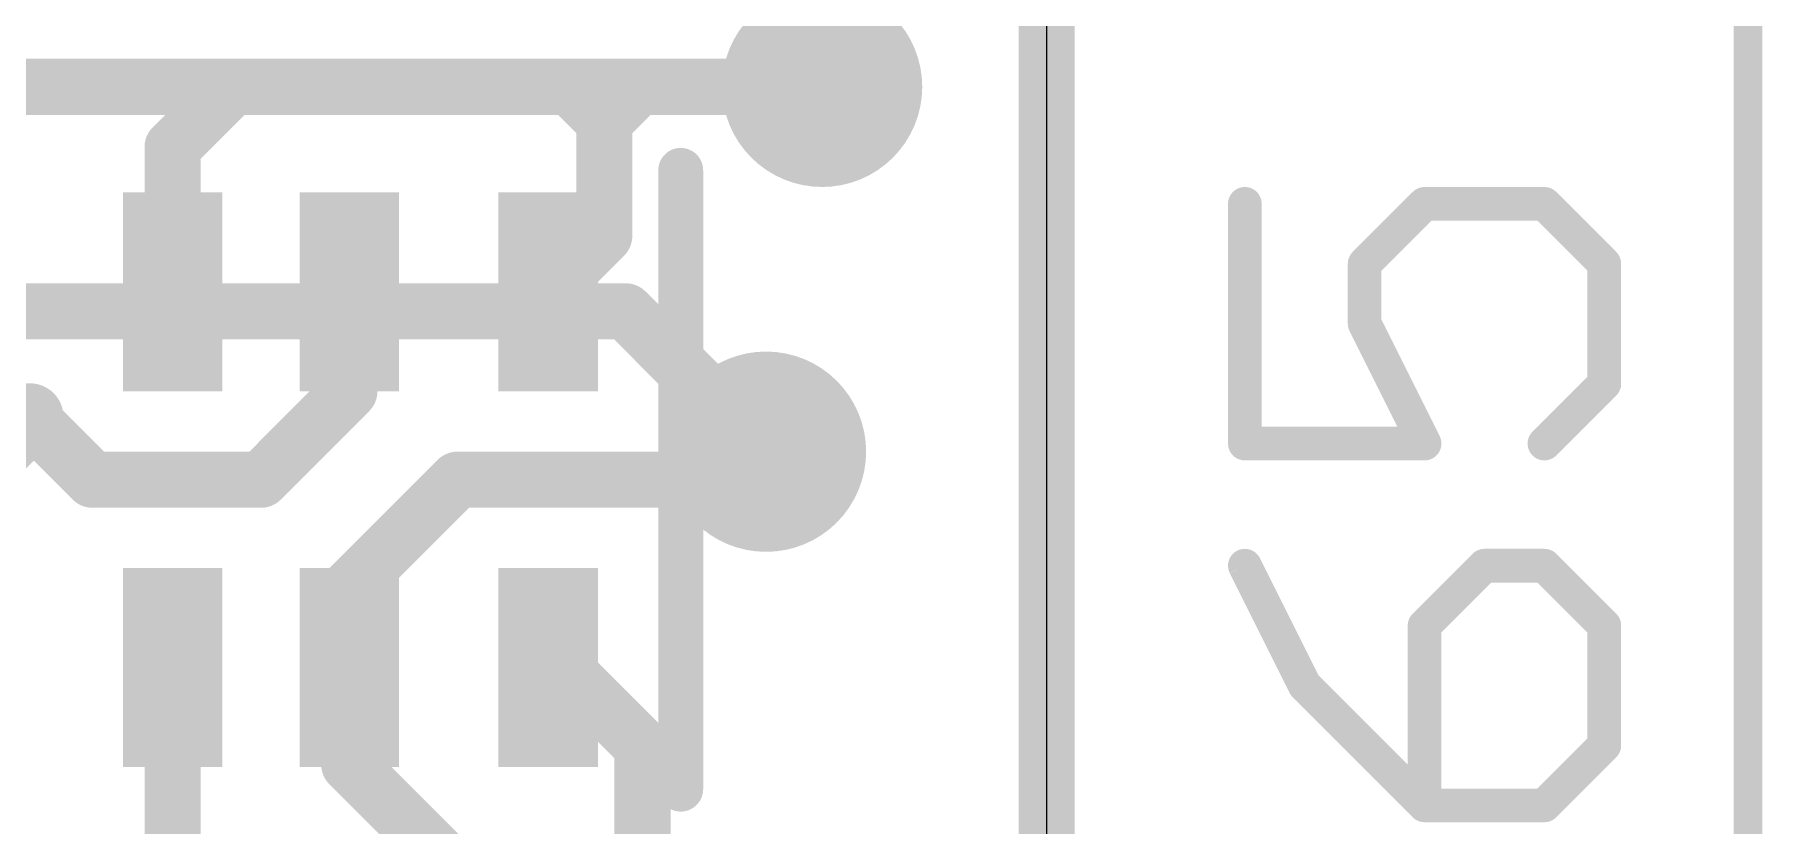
# Model space of a CAD drawing. Extents: x -5.7 to 21.7, y -5.3 to 25.5.
# Drawn here: x 11.93 to 19.75, y 8.21 to 11.79 of the extents above; entities that cross this region are included whole.
import ezdxf

# ---------------------------------------------------------------- set-up
doc = ezdxf.new("R2010")
doc.units = 0
for name, color, linetype in [('1', 12, 'CONTINUOUS'), ('16', 5, 'CONTINUOUS'), ('18', 110, 'CONTINUOUS'), ('20', 53, 'CONTINUOUS'), ('21', 40, 'CONTINUOUS'), ('47', 253, 'CONTINUOUS')]:
    doc.layers.add(name, color=color, linetype=linetype)

# ---------------------------------------------------------------- blocks, each defined once
blk = doc.blocks.new('RECT')
blk.add_solid([(-0.5, -0.5), (0.5, -0.5), (-0.5, 0.5), (0.5, 0.5)])
blk = doc.blocks.new('ROUNDV')
at = {"const_width": 0.5}
blk.add_lwpolyline([(0, -0.25, 1), (0, 0.25, 1), (0, -0.25)], format="xyb", dxfattribs=at)

msp = doc.modelspace()

# ---------------------------------------------------------------- linework, layer by layer
at = {"layer": '1'}
for points, const_width in [([(16.51, 16.51), (16.51, 0)], 0.254), ([(12.554, 11.284), (12.827, 11.557)], 0.254), ([(12.827, 11.557), (14.351, 11.557)], 0.254), ([(14.508, 11.4), (14.351, 11.557)], 0.254), ([(14.351, 11.557), (14.351, 11.557)], 0.254), ([(14.665, 11.557), (14.508, 11.4)], 0.254), ([(15.494, 11.557), (14.665, 11.557)], 0.254), ([(14.508, 11.4), (14.508, 11.4)], 0.254), ([(14.508, 11.4), (14.508, 10.883)], 0.254), ([(12.554, 10.629), (12.554, 11.284)], 0.254), ([(14.508, 10.883), (14.254, 10.629)], 0.254), ([(13.354, 10.629), (13.354, 10.179)], 0.254), ([(13.354, 10.179), (12.954, 9.779)], 0.254), ([(11.654, 9.809), (11.908, 10.063)], 0.3048), ([(12.192, 9.779), (11.908, 10.063)], 0.254), ([(15.24, 9.906), (15.113, 9.779)], 0.254), ([(12.954, 9.779), (12.192, 9.779)], 0.254), ([(13.843, 9.779), (13.354, 9.29)], 0.254), ([(15.113, 9.779), (13.843, 9.779)], 0.254), ([(13.354, 9.29), (13.354, 8.929)], 0.254), ([(12.554, 8.929), (12.554, 8.001)], 0.254), ([(13.354, 8.929), (13.354, 8.49)], 0.254), ([(14.3236, 8.929), (14.254, 8.929)], 0.254), ([(14.6812, 8.5714), (14.3236, 8.929)], 0.254), ([(14.6812, 5.1562), (14.6812, 8.5714)], 0.254), ([(14.224, 7.62), (13.354, 8.49)], 0.254)]:
    msp.add_lwpolyline(points, dxfattribs=dict(at, const_width=const_width))
for points, const_width in [([(12.827, 11.6205, 1), (12.827, 11.4935)], 0.127), ([(12.8719, 11.5121, 1), (12.7821, 11.6019)], 0.127), ([(14.3959, 11.6019, 1), (14.3061, 11.5121)], 0.127), ([(14.4145, 11.557, 1), (14.2875, 11.557)], 0.127), ([(14.351, 11.4935, 1), (14.351, 11.6205)], 0.127), ([(14.665, 11.6205, 1), (14.665, 11.4935)], 0.127), ([(14.7099, 11.5121, 1), (14.6201, 11.6019)], 0.127), ([(15.494, 11.4935, 1), (15.494, 11.6205)], 0.127), ([(14.2875, 11.557, 1), (14.4145, 11.557)], 0.127), ([(14.5715, 11.4, 1), (14.4445, 11.4)], 0.127), ([(14.5715, 11.4, 1), (14.4445, 11.4)], 0.127), ([(14.4631, 11.4449, 1), (14.5529, 11.3551)], 0.127), ([(14.4631, 11.3551, 1), (14.5529, 11.4449)], 0.127), ([(14.4445, 11.4, 1), (14.5715, 11.4)], 0.127), ([(12.6175, 11.284, 1), (12.4905, 11.284)], 0.127), ([(12.5091, 11.3289, 1), (12.5989, 11.2391)], 0.127), ([(14.5529, 10.8381, 1), (14.4631, 10.9279)], 0.127), ([(14.4445, 10.883, 1), (14.5715, 10.883)], 0.127), ([(13.4175, 10.629, 1), (13.2905, 10.629)], 0.127), ([(14.2091, 10.6739, 1), (14.2989, 10.5841)], 0.127), ([(12.4905, 10.629, 1), (12.6175, 10.629)], 0.127), ([(13.3989, 10.1341, 1), (13.3091, 10.2239)], 0.127), ([(11.9619, 10.0091, 1), (11.8541, 10.1169)], 0.1524), ([(11.9529, 10.1079, 1), (11.8631, 10.0181)], 0.127), ([(13.2905, 10.179, 1), (13.4175, 10.179)], 0.127), ([(15.2849, 9.8611, 1), (15.1951, 9.9509)], 0.127), ([(12.192, 9.8425, 1), (12.192, 9.7155)], 0.127), ([(12.1471, 9.7341, 1), (12.2369, 9.8239)], 0.127), ([(12.9091, 9.8239, 1), (12.9989, 9.7341)], 0.127), ([(12.954, 9.7155, 1), (12.954, 9.8425)], 0.127), ([(13.843, 9.8425, 1), (13.843, 9.7155)], 0.127), ([(13.8879, 9.7341, 1), (13.7981, 9.8239)], 0.127), ([(15.0681, 9.8239, 1), (15.1579, 9.7341)], 0.127), ([(15.113, 9.7155, 1), (15.113, 9.8425)], 0.127), ([(13.4175, 9.29, 1), (13.2905, 9.29)], 0.127), ([(13.3091, 9.3349, 1), (13.3989, 9.2451)], 0.127), ([(12.6175, 8.929, 1), (12.4905, 8.929)], 0.127), ([(13.4175, 8.929, 1), (13.2905, 8.929)], 0.127), ([(14.254, 8.9925, 1), (14.254, 8.8655)], 0.127), ([(14.3685, 8.9739, 1), (14.2787, 8.8841)], 0.127), ([(14.3236, 8.8655, 1), (14.3236, 8.9925)], 0.127), ([(13.2905, 8.929, 1), (13.4175, 8.929)], 0.127), ([(14.7447, 8.5714, 1), (14.6177, 8.5714)], 0.127), ([(13.3989, 8.5349, 1), (13.3091, 8.4451)], 0.127), ([(14.6363, 8.5265, 1), (14.7261, 8.6163)], 0.127), ([(13.2905, 8.49, 1), (13.4175, 8.49)], 0.127)]:
    msp.add_lwpolyline(points, format="xyb", dxfattribs=dict(at, const_width=const_width))
at = {"layer": '16', "const_width": 0.254}
for points in [[(16.51, 16.51), (16.51, 0)], [(15.494, 11.557), (4.826, 11.557)], [(10.033, 10.541), (14.605, 10.541)], [(15.24, 9.906), (14.605, 10.541)]]:
    msp.add_lwpolyline(points, dxfattribs=at)
at = {"layer": '16', "const_width": 0.127}
for points in [[(15.494, 11.4935, 1), (15.494, 11.6205)], [(14.6499, 10.5859, 1), (14.5601, 10.4961)], [(14.605, 10.4775, 1), (14.605, 10.6045)], [(15.1951, 9.8611, 1), (15.2849, 9.9509)]]:
    msp.add_lwpolyline(points, format="xyb", dxfattribs=at)
at = {"layer": '20'}
msp.add_line((16.51, 14.097), (16.51, 2.413), dxfattribs=at)
at = {"layer": '21', "const_width": 0.2032}
msp.add_lwpolyline([(14.854, 11.179), (14.854, 8.379)], dxfattribs=at)
at = {"layer": '21', "const_width": 0.1016}
for points in [[(14.9048, 11.179, 1), (14.8032, 11.179)], [(14.8032, 8.379, 1), (14.9048, 8.379)]]:
    msp.add_lwpolyline(points, format="xyb", dxfattribs=at)
at = {"layer": '47'}
for points, const_width in [([(19.685, 0.065), (19.685, 16.445)], 0.13), ([(17.4073, 11.0274), (17.4073, 9.9427)], 0.1524), ([(17.9496, 10.7562), (18.2208, 11.0274)], 0.1524), ([(18.2208, 11.0274), (18.7631, 11.0274)], 0.1524), ([(18.7631, 11.0274), (19.0343, 10.7562)], 0.1524), ([(17.9496, 10.485), (17.9496, 10.7562)], 0.1524), ([(19.0343, 10.7562), (19.0343, 10.2139)], 0.1524), ([(18.2208, 9.9427), (17.9496, 10.485)], 0.1524), ([(19.0343, 10.2139), (18.7631, 9.9427)], 0.1524), ([(17.4073, 9.9427), (18.2208, 9.9427)], 0.1524), ([(17.4073, 9.3902), (17.6785, 8.8479)], 0.1524), ([(18.492, 9.3902), (18.2208, 9.119)], 0.1524), ([(18.7631, 9.3902), (18.492, 9.3902)], 0.1524), ([(19.0343, 9.119), (18.7631, 9.3902)], 0.1524), ([(18.2208, 9.119), (18.2208, 8.3055)], 0.1524), ([(19.0343, 8.5767), (19.0343, 9.119)], 0.1524), ([(17.6785, 8.8479), (18.2208, 8.3055)], 0.1524), ([(18.7631, 8.3055), (19.0343, 8.5767)], 0.1524), ([(18.2208, 8.3055), (18.7631, 8.3055)], 0.1524)]:
    msp.add_lwpolyline(points, dxfattribs=dict(at, const_width=const_width))
at = {"layer": '47', "const_width": 0.0762}
for points in [[(17.4454, 11.0274, 1), (17.3692, 11.0274)], [(18.2208, 11.0655, 1), (18.2208, 10.9893)], [(18.2477, 11.0004, 1), (18.1939, 11.0543)], [(18.7901, 11.0543, 1), (18.7362, 11.0004)], [(18.7631, 10.9893, 1), (18.7631, 11.0655)], [(17.9877, 10.7562, 1), (17.9115, 10.7562)], [(17.9227, 10.7831, 1), (17.9766, 10.7293)], [(19.0724, 10.7562, 1), (18.9962, 10.7562)], [(19.0074, 10.7293, 1), (19.0612, 10.7831)], [(17.9837, 10.5021, 1), (17.9156, 10.468)], [(17.9115, 10.485, 1), (17.9877, 10.485)], [(18.9962, 10.2139, 1), (19.0724, 10.2139)], [(19.0612, 10.1869, 1), (19.0074, 10.2408)], [(17.4073, 9.9808, 1), (17.4073, 9.9046)], [(18.2208, 9.9046, 1), (18.2208, 9.9808)], [(17.3692, 9.9427, 1), (17.4454, 9.9427)], [(18.1867, 9.9257, 1), (18.2549, 9.9597)], [(18.7362, 9.9696, 1), (18.7901, 9.9158)], [(17.4414, 9.4072, 1), (17.3732, 9.3732)], [(18.492, 9.4283, 1), (18.492, 9.3521)], [(18.5189, 9.3633, 1), (18.465, 9.4171)], [(18.7901, 9.4171, 1), (18.7362, 9.3633)], [(18.7631, 9.3521, 1), (18.7631, 9.4283)], [(18.2589, 9.119, 1), (18.1827, 9.119)], [(18.1939, 9.146, 1), (18.2477, 9.0921)], [(19.0724, 9.119, 1), (18.9962, 9.119)], [(19.0074, 9.0921, 1), (19.0612, 9.146)], [(17.7054, 8.8748, 1), (17.6515, 8.8209)], [(17.6444, 8.8308, 1), (17.7126, 8.8649)], [(18.9962, 8.5767, 1), (19.0724, 8.5767)], [(19.0612, 8.5498, 1), (19.0074, 8.6036)], [(18.2208, 8.3436, 1), (18.2208, 8.2674)], [(18.1939, 8.2786, 1), (18.2477, 8.3325)], [(18.7362, 8.3325, 1), (18.7901, 8.2786)], [(18.7631, 8.2674, 1), (18.7631, 8.3436)], [(18.1827, 8.3055, 1), (18.2589, 8.3055)]]:
    msp.add_lwpolyline(points, format="xyb", dxfattribs=at)

# ---------------------------------------------------------------- block references
at = {"layer": '1', "xscale": 0.45, "yscale": 0.9, "rotation": 180}
for p in [(12.554, 10.629), (13.354, 10.629), (14.254, 10.629), (12.554, 8.929), (13.354, 8.929), (14.254, 8.929)]:
    msp.add_blockref('RECT', p, dxfattribs=at)
at = {"layer": '18', "xscale": 0.9064, "yscale": 0.9064}
for p in [(15.494, 11.557), (15.494, 11.557), (15.24, 9.906), (15.24, 9.906)]:
    msp.add_blockref('ROUNDV', p, dxfattribs=at)

doc.saveas('drawing.dxf')
